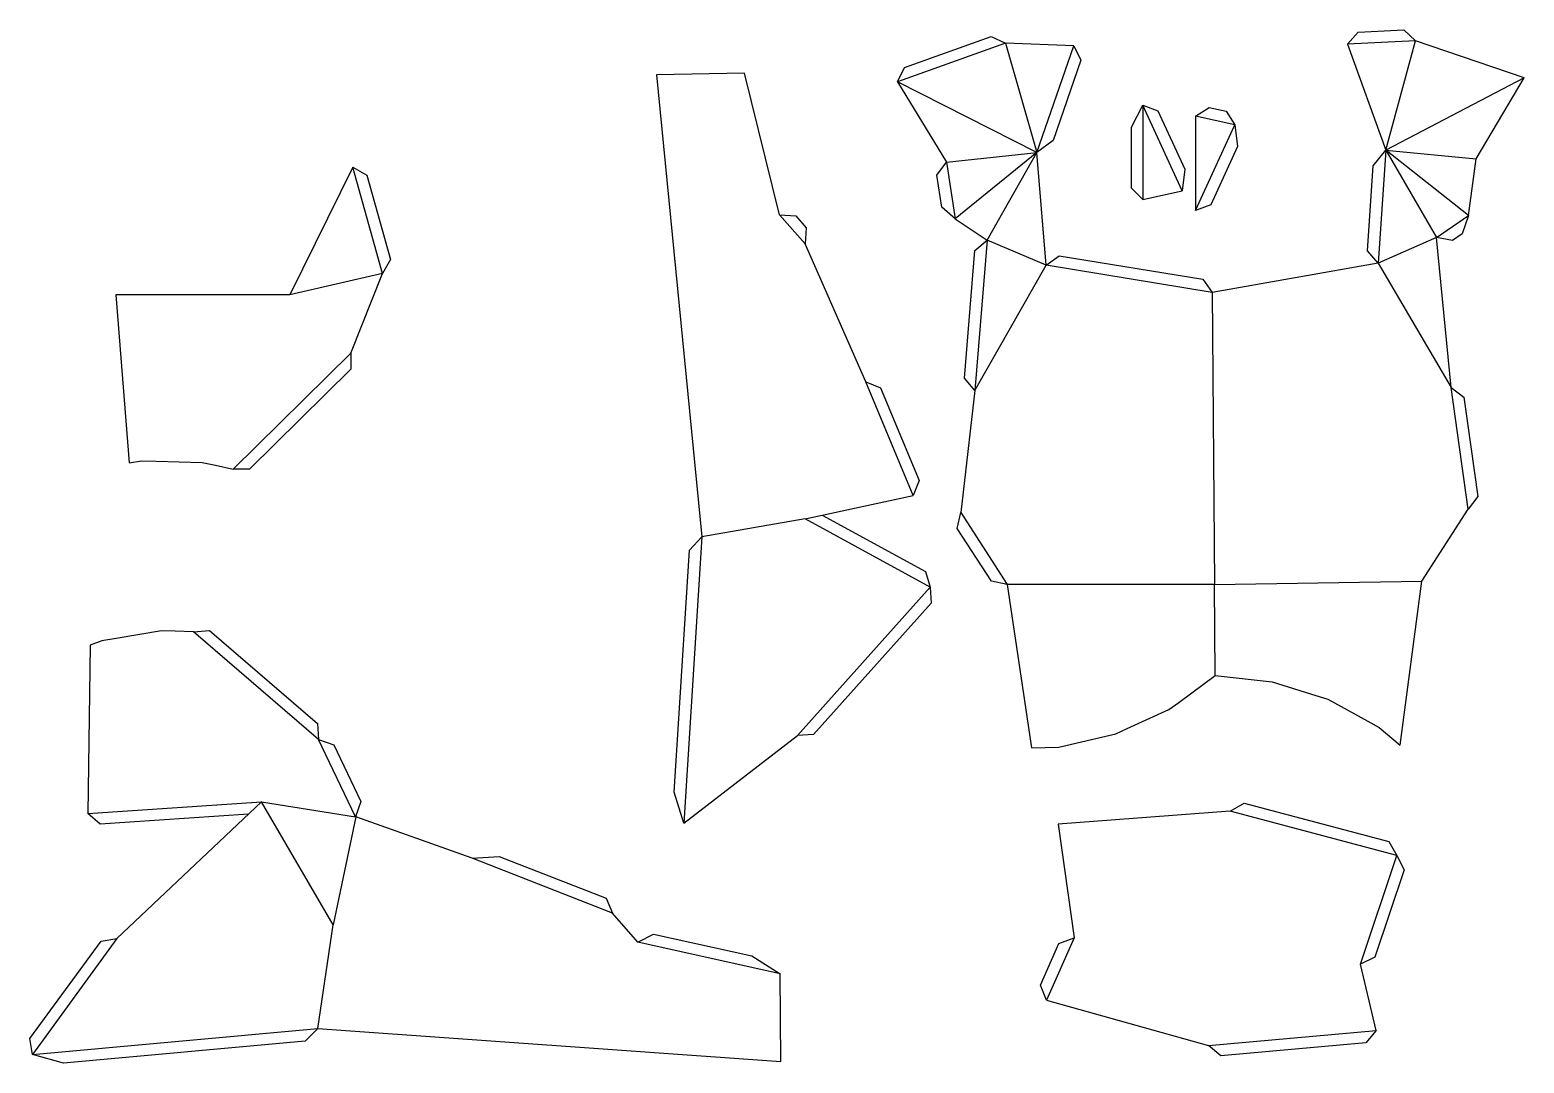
# Model space of a CAD drawing. Extents: x 693 to 1348, y 11 to 464.
import ezdxf

# ---------------------------------------------------------------- set-up
doc = ezdxf.new("R2010")
doc.units = 0

msp = doc.modelspace()

# ---------------------------------------------------------------- linework, layer by layer
at = {"layer": 'CutLine', "color": 8, "linetype": 'CONTINUOUS'}
for p, q in [((1076.387412, 448.050893), (1114.34985, 461.629421)), ((1114.34985, 461.629421), (1120.741691, 458.605456)), ((1270.681245, 458.29856), (1275.434641, 463.53356)), ((1275.434641, 463.53356), (1295.321042, 464.49241)), ((1295.321042, 464.49241), (1300.556042, 459.739014)), ((1348.152894, 443.41669), (1300.556042, 459.739014)), ((1150.632837, 457.557722), (1120.741691, 458.605456)), ((1150.632837, 457.557722), (1153.724662, 451.198428)), ((1270.681245, 458.29856), (1287.486765, 411.681778)), ((1073.363447, 441.659051), (1076.387412, 448.050893)), ((1153.724662, 451.198428), (1141.571571, 416.045755)), ((1006.128351, 445.500701), (967.604478, 444.788013)), ((967.604478, 444.788013), (987.499038, 242.09999)), ((1021.608872, 383.381932), (1006.128351, 445.500701)), ((1073.363447, 441.659051), (1094.820976, 406.417381)), ((1327.160343, 407.896081), (1348.152894, 443.41669)), ((1175.897128, 421.853959), (1180.897128, 431.456535)), ((1180.897128, 431.456535), (1187.528803, 429.002785)), ((1187.528803, 429.002785), (1199.309225, 403.384776)), ((1204.074616, 426.653432), (1210.044996, 430.442174)), ((1204.074616, 426.653432), (1204.074616, 385.313253)), ((1210.044996, 430.442174), (1217.524062, 428.77024)), ((1217.524062, 428.77024), (1221.312804, 422.79986)), ((1175.897128, 395.116355), (1175.897128, 421.853959)), ((1221.312804, 422.79986), (1222.486713, 413.385012)), ((1141.571571, 416.045755), (1134.441379, 410.724118)), ((1222.486713, 413.385012), (1210.706291, 387.767003)), ((1090.622041, 400.72801), (1094.820976, 406.417381)), ((1138.491661, 361.336416), (1134.441379, 410.724118)), ((1282.009173, 404.911129), (1287.486765, 411.681778)), ((1323.74304, 383.009048), (1327.160343, 407.896081)), ((834.418018, 404.311431), (806.72846, 348.264121)), ((834.418018, 404.311431), (840.572895, 400.830412)), ((840.572895, 400.830412), (850.855096, 363.776023)), ((1092.721369, 386.800008), (1090.622041, 400.72801)), ((1199.309225, 403.384776), (1198.135315, 393.969927)), ((1279.440802, 367.57648), (1282.009173, 404.911129)), ((1180.897128, 390.116355), (1175.897128, 395.116355)), ((1180.897128, 390.116355), (1198.135315, 393.969927)), ((1098.565035, 381.577405), (1092.721369, 386.800008)), ((1210.706291, 387.767003), (1204.074616, 385.313253)), ((1021.608872, 383.381932), (1028.664179, 382.910076)), ((1028.664179, 382.910076), (1033.213083, 377.709105)), ((1098.565035, 381.577405), (1112.673015, 372.255409)), ((1323.74304, 383.009048), (1320.944024, 375.060315)), ((1033.213083, 377.709105), (1032.741228, 370.653798)), ((1320.944024, 375.060315), (1316.70479, 372.178456)), ((1059.337041, 310.143361), (1032.741228, 370.653798)), ((1102.628581, 311.782383), (1107.275977, 367.686823)), ((1107.275977, 367.686823), (1112.673015, 372.255409)), ((1284.085857, 362.245114), (1279.440802, 367.57648)), ((1316.70479, 372.178456), (1309.758782, 373.502457)), ((1316.099784, 307.710042), (1309.758782, 373.502457)), ((850.855096, 363.776023), (847.374077, 357.621146)), ((1138.491661, 361.336416), (1144.237133, 365.458254)), ((1144.237133, 365.458254), (1207.244598, 355.090582)), ((1284.085857, 362.245114), (1211.366436, 349.34511)), ((833.500263, 322.719261), (847.374077, 357.621146)), ((1207.244598, 355.090582), (1211.366436, 349.34511)), ((806.72846, 348.264121), (730.410055, 348.264121)), ((730.410055, 348.264121), (736.305685, 274.640332)), ((833.500263, 322.719261), (833.454055, 315.648345)), ((833.454055, 315.648345), (788.993018, 271.764641)), ((1059.337041, 310.143361), (1065.876375, 307.453172)), ((1107.197166, 306.385344), (1102.628581, 311.782383)), ((1065.876375, 307.453172), (1082.803159, 266.865928)), ((1107.197166, 306.385344), (1101.007242, 252.765998)), ((1316.099784, 307.710042), (1321.743427, 303.449843)), ((1321.743427, 303.449843), (1327.827185, 259.89725)), ((736.305685, 274.640332), (741.732778, 275.524534)), ((741.732778, 275.524534), (748.191762, 275.350821)), ((748.191762, 275.350821), (768.246307, 274.81144)), ((768.246307, 274.81144), (774.134066, 273.519611)), ((774.134066, 273.519611), (781.922102, 271.810849)), ((788.993018, 271.764641), (781.922102, 271.810849)), ((1082.803159, 266.865928), (1080.112969, 260.326594)), ((1032.759609, 250.055207), (1080.112969, 260.326594)), ((1327.827185, 259.89725), (1323.566987, 254.253607)), ((1040.224777, 251.674472), (1085.630231, 226.869676)), ((1099.526219, 245.851768), (1101.007242, 252.765998)), ((1303.28843, 222.640249), (1323.566987, 254.253607)), ((1114.499203, 222.715899), (1099.526219, 245.851768)), ((975.396537, 130.097413), (982.12348, 236.327421)), ((982.12348, 236.327421), (987.499038, 242.09999)), ((1085.630231, 226.869676), (1087.621053, 220.084646)), ((1087.621053, 220.084646), (1088.014672, 213.024543)), ((1121.413433, 221.234876), (1114.499203, 222.715899)), ((1121.413433, 221.234876), (1132.060942, 149.550822)), ((1293.749952, 150.800214), (1303.28843, 222.640249)), ((1088.014672, 213.024543), (1036.468855, 155.391726)), ((730.64472, 197.56721), (724.271481, 196.503975)), ((750.433038, 200.868448), (730.64472, 197.56721)), ((756.458854, 200.713284), (750.433038, 200.868448)), ((764.429501, 200.508007), (756.458854, 200.713284)), ((764.429501, 200.508007), (771.480661, 201.038237)), ((771.480661, 201.038237), (818.841982, 160.301662)), ((719.112797, 194.600521), (718.215484, 120.746507)), ((724.271481, 196.503975), (719.112797, 194.600521)), ((1196.634653, 169.498009), (1212.660306, 181.317064)), ((1212.660306, 181.317064), (1232.404076, 179.176371)), ((1232.404076, 179.176371), (1237.709259, 178.598571)), ((1237.709259, 178.598571), (1256.860572, 172.529734)), ((1256.860572, 172.529734), (1262.077027, 170.876692)), ((1262.077027, 170.876692), (1279.588442, 161.245342)), ((1174.015404, 158.066975), (1192.30626, 166.376497)), ((1192.30626, 166.376497), (1196.634653, 169.498009)), ((818.841982, 160.301662), (819.372212, 153.250502)), ((1169.033318, 155.803623), (1174.015404, 158.066975)), ((1279.588442, 161.245342), (1284.528207, 158.528448)), ((1284.528207, 158.528448), (1293.749952, 150.800214)), ((819.372212, 153.250502), (826.037908, 150.890736)), ((826.037908, 150.890736), (837.904311, 126.018117)), ((979.552649, 116.612824), (1029.408751, 154.998106)), ((1036.468855, 155.391726), (1029.408751, 154.998106)), ((1144.085901, 149.958878), (1149.574896, 151.244851)), ((1149.574896, 151.244851), (1169.033318, 155.803623)), ((1132.060942, 149.550822), (1144.085901, 149.958878)), ((794.357672, 125.929771), (730.925558, 65.918966)), ((837.904311, 126.018117), (835.544546, 119.352421)), ((979.552649, 116.612824), (975.396537, 130.097413)), ((1219.230367, 121.840808), (1225.347831, 125.387164)), ((1225.347831, 125.387164), (1288.820778, 108.499859)), ((723.543521, 116.097633), (718.215484, 120.746507)), ((788.649667, 120.529635), (723.543521, 116.097633)), ((886.739747, 101.132015), (835.725039, 119.314596)), ((1219.230367, 121.840808), (1143.764521, 116.137953)), ((1143.764521, 116.137953), (1150.728642, 66.304434)), ((1288.820778, 108.499859), (1292.367133, 102.382396)), ((886.739747, 101.132015), (898.587563, 101.878939)), ((898.587563, 101.878939), (945.479209, 83.594823)), ((1292.367133, 102.382396), (1295.518629, 96.052461)), ((1295.518629, 96.052461), (1282.703872, 57.825441)), ((945.479209, 83.594823), (948.32119, 77.120015)), ((959.364153, 64.314247), (948.32119, 77.120015)), ((723.938908, 64.829595), (730.925558, 65.918966)), ((959.364153, 64.314247), (966.335331, 67.895685)), ((966.335331, 67.895685), (1009.345277, 58.400861)), ((1144.129938, 63.763351), (1150.728642, 66.304434)), ((692.72988, 22.090434), (723.938908, 64.829595)), ((1136.051416, 45.566488), (1144.129938, 63.763351)), ((1009.345277, 58.400861), (1021.877646, 50.513843)), ((1282.703872, 57.825441), (1276.373937, 54.673945)), ((1283.285974, 25.57408), (1276.373937, 54.673945)), ((1022.195197, 11.984687), (1021.877646, 50.513843)), ((1138.5925, 38.967784), (1136.051416, 45.566488)), ((1138.5925, 38.967784), (1209.717737, 19.074948)), ((819.046315, 26.433218), (813.420893, 20.903859)), ((819.046315, 26.433218), (1022.195197, 11.984687)), ((693.81925, 15.103784), (692.72988, 22.090434)), ((813.420893, 20.903859), (707.411071, 11.313031)), ((1278.745366, 20.153483), (1215.138334, 14.534339)), ((1283.285974, 25.57408), (1278.745366, 20.153483)), ((707.411071, 11.313031), (693.81925, 15.103784)), ((1215.138334, 14.534339), (1209.717737, 19.074948))]:
    msp.add_line(p, q, dxfattribs=at)
at = {"layer": 'MountainLine', "color": 5, "linetype": 'CONTINUOUS'}
for p, q in [((1300.556042, 459.739014), (1270.681245, 458.29856)), ((1120.741691, 458.605456), (1073.363447, 441.659051)), ((1198.135315, 393.969927), (1180.897128, 431.456535)), ((1221.312804, 422.79986), (1204.074616, 426.653432)), ((1204.074616, 385.313253), (1221.312804, 422.79986)), ((847.374077, 357.621146), (834.418018, 404.311431)), ((1032.741228, 370.653798), (1021.608872, 383.381932)), ((1309.758782, 373.502457), (1323.74304, 383.009048)), ((1138.491661, 361.336416), (1112.673015, 372.255409)), ((1309.758782, 373.502457), (1284.085857, 362.245114)), ((1211.366436, 349.34511), (1138.491661, 361.336416)), ((1211.366436, 349.34511), (1212.356361, 221.234876)), ((781.922102, 271.810849), (833.500263, 322.719261)), ((1032.759609, 250.055207), (987.499038, 242.09999)), ((1101.007242, 252.765998), (1121.413433, 221.234876)), ((1029.408751, 154.998106), (1087.621053, 220.084646)), ((1212.660306, 181.317064), (1212.356361, 221.234876)), ((819.372212, 153.250502), (764.429501, 200.508007)), ((835.544546, 119.352421), (819.372212, 153.250502)), ((835.725039, 119.314596), (825.786634, 71.890591)), ((1292.367133, 102.382396), (1219.230367, 121.840808)), ((1276.373937, 54.673945), (1292.367133, 102.382396)), ((819.046315, 26.433218), (825.786634, 71.890591)), ((1150.728642, 66.304434), (1138.5925, 38.967784)), ((1021.877646, 50.513843), (959.364153, 64.314247)), ((1209.717737, 19.074948), (1283.285974, 25.57408))]:
    msp.add_line(p, q, dxfattribs=at)
at = {"layer": 'ValleyLine', "color": 1, "linetype": 'CONTINUOUS'}
for p, q in [((1287.486765, 411.681778), (1300.556042, 459.739014)), ((1120.741691, 458.605456), (1134.441379, 410.724118)), ((1134.441379, 410.724118), (1150.632837, 457.557722)), ((1134.441379, 410.724118), (1073.363447, 441.659051)), ((1348.152894, 443.41669), (1287.486765, 411.681778)), ((1180.897128, 431.456535), (1180.897128, 390.116355)), ((1094.820976, 406.417381), (1134.441379, 410.724118)), ((1094.820976, 406.417381), (1098.565035, 381.577405)), ((1134.441379, 410.724118), (1098.565035, 381.577405)), ((1112.673015, 372.255409), (1134.441379, 410.724118)), ((1287.486765, 411.681778), (1284.085857, 362.245114)), ((1287.486765, 411.681778), (1327.160343, 407.896081)), ((1287.486765, 411.681778), (1309.758782, 373.502457)), ((1323.74304, 383.009048), (1287.486765, 411.681778)), ((1112.673015, 372.255409), (1107.197166, 306.385344)), ((1107.197166, 306.385344), (1138.491661, 361.336416)), ((1284.085857, 362.245114), (1316.099784, 307.710042)), ((847.374077, 357.621146), (806.72846, 348.264121)), ((1080.112969, 260.326594), (1059.337041, 310.143361)), ((1323.566987, 254.253607), (1316.099784, 307.710042)), ((1087.621053, 220.084646), (1032.759609, 250.055207)), ((987.499038, 242.09999), (979.552649, 116.612824)), ((1212.356361, 221.234876), (1121.413433, 221.234876)), ((1212.356361, 221.234876), (1303.28843, 222.640249)), ((718.215484, 120.746507), (794.357672, 125.929771)), ((794.357672, 125.929771), (835.544546, 119.352421)), ((825.786634, 71.890591), (794.357672, 125.929771)), ((948.32119, 77.120015), (886.739747, 101.132015)), ((730.925558, 65.918966), (693.81925, 15.103784)), ((693.81925, 15.103784), (819.046315, 26.433218))]:
    msp.add_line(p, q, dxfattribs=at)

doc.saveas('drawing.dxf')
